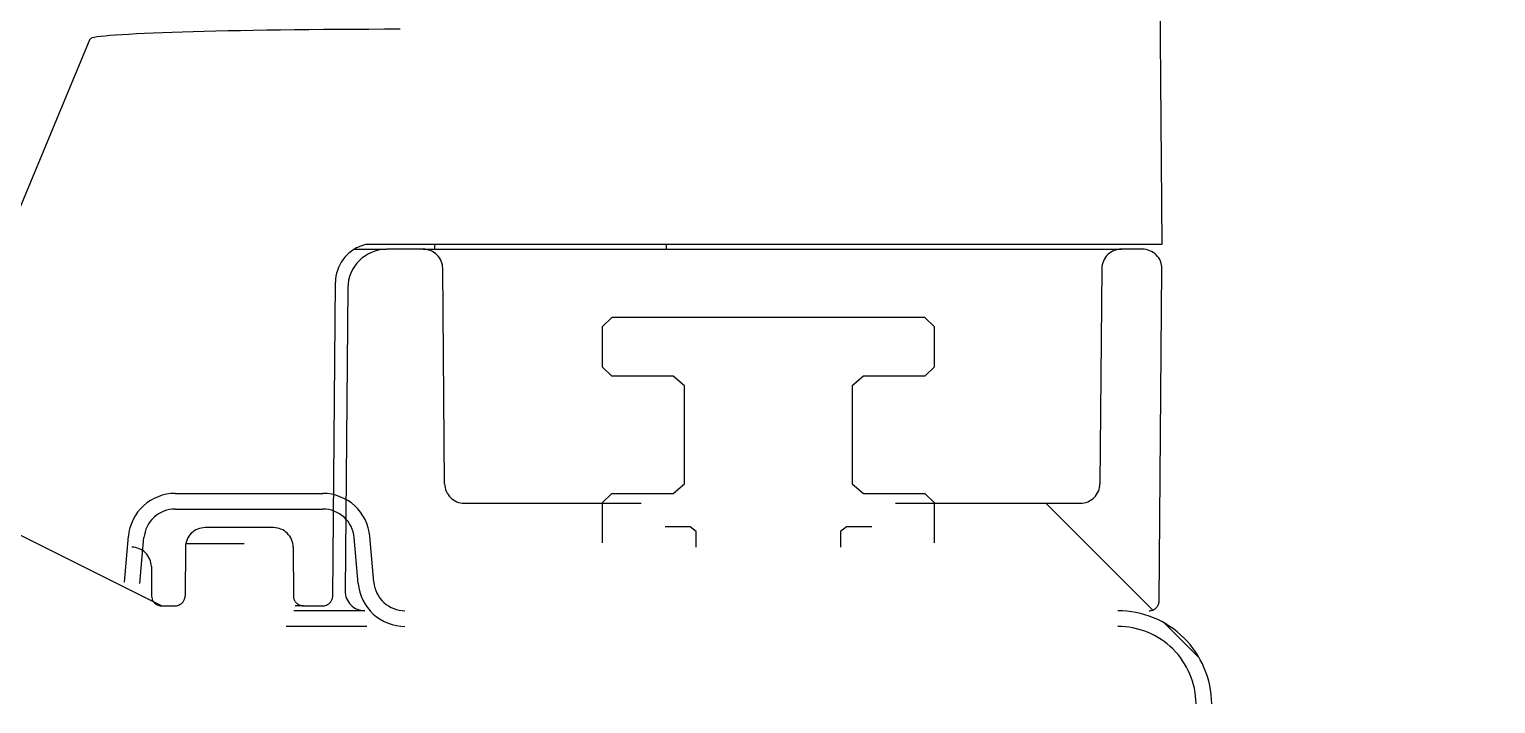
# Model space of a CAD drawing. Header units: millimetres. Extents: x 0 to 4637, y 0 to 3023.
# Drawn here: x 1564.2 to 1639.5, y 2633.2 to 2667.9 of the extents above; entities that cross this region are included whole.
import ezdxf

# ---------------------------------------------------------------- set-up
doc = ezdxf.new("R2010")
doc.units = ezdxf.units.MM
for name, color, linetype in [('ABVP_PLASTIC_HOS', 7, 'Continuous'), ('CARBON_FILTER_HO', 7, 'Continuous'), ('HOUSING_FOR_HEPA', 7, 'Continuous'), ('MOUNTING_BUSH-01', 7, 'Continuous'), ('O-RING_FOR_ABV_3', 7, 'Continuous')]:
    doc.layers.add(name, color=color, linetype=linetype)

msp = doc.modelspace()

# ---------------------------------------------------------------- hatches: boundary and pattern name
at = {"layer": 'CARBON_FILTER_HO', "linetype": 'Continuous'}
h = msp.add_hatch(dxfattribs=at)
h.set_pattern_fill('ANSI34', scale=6.278552, angle=90.000009, style=0)
h.set_pattern_definition([(135, (804.73, 551.31), (-84.5745, -84.5745), []), (135, (804.73, 579.5), (-84.5745, -84.5745), []), (135, (804.73, 607.7), (-84.5745, -84.5745), []), (135, (804.73, 635.89), (-84.5745, -84.5745), [])])
edge = h.paths.add_edge_path()
edge.add_line((1618.1391, 2643.5456), (1608.6461, 2643.5456))
edge.add_spline(control_points=[(1608.6461, 2643.5456), (1608.5092, 2643.5456), (1608.3729, 2643.5214), (1608.1167, 2643.4274), (1607.9967, 2643.3574), (1607.7913, 2643.1785), (1607.7052, 2643.0684), (1607.5863, 2642.824), (1607.5528, 2642.688), (1607.5515, 2642.5498)], knot_values=[0, 0, 0, 0, 0.25, 0.25, 0.5, 0.5, 0.75, 0.75, 1, 1, 1, 1], degree=3, periodic=0)
edge.add_line((1607.5515, 2642.5498), (1607.5175, 2639.0338))
edge.add_spline(control_points=[(1607.5175, 2639.0338), (1607.5161, 2638.8943), (1607.5474, 2638.7571), (1607.6645, 2638.5075), (1607.7506, 2638.3952), (1607.957, 2638.2127), (1608.0782, 2638.1411), (1608.3372, 2638.0451), (1608.4746, 2638.0205), (1608.6131, 2638.0205)], knot_values=[0, 0, 0, 0, 0.25, 0.25, 0.5, 0.5, 0.75, 0.75, 1, 1, 1, 1], degree=3, periodic=0)
edge.add_line((1608.6131, 2638.0205), (1621.6775, 2638.0205))
edge.add_spline(control_points=[(1621.6775, 2638.0205), (1621.8077, 2638.0205), (1621.9375, 2638.0733), (1622.1245, 2638.2585), (1622.1788, 2638.3865), (1622.1799, 2638.5184)], knot_values=[0, 0, 0, 0, 0.5, 0.5, 1, 1, 1, 1], degree=3, periodic=0)
edge.add_line((1622.1799, 2638.5184), (1622.3289, 2655.5917))
edge.add_spline(control_points=[(1622.3289, 2655.5917), (1622.3301, 2655.7252), (1622.3048, 2655.8565), (1622.2049, 2656.1019), (1622.1303, 2656.2144), (1621.9446, 2656.4016), (1621.832, 2656.4772), (1621.589, 2656.5784), (1621.456, 2656.605), (1621.3241, 2656.605)], knot_values=[0, 0, 0, 0, 0.25, 0.25, 0.5, 0.5, 0.75, 0.75, 1, 1, 1, 1], degree=3, periodic=0)
edge.add_line((1621.3241, 2656.605), (1620.2454, 2656.605))
edge.add_spline(control_points=[(1620.2454, 2656.605), (1620.1152, 2656.605), (1619.9841, 2656.5792), (1619.7424, 2656.4799), (1619.6318, 2656.4068), (1619.3513, 2656.1291), (1619.2429, 2655.8731), (1619.2406, 2655.6092)], knot_values=[0, 0, 0, 0, 0.25, 0.25, 0.5, 0.5, 1, 1, 1, 1], degree=3, periodic=0)
edge.add_line((1619.2406, 2655.6092), (1619.1439, 2644.5414))
edge.add_spline(control_points=[(1619.1439, 2644.5414), (1619.1416, 2644.2775), (1619.0332, 2644.0215), (1618.7527, 2643.7438), (1618.6421, 2643.6708), (1618.4004, 2643.5714), (1618.2693, 2643.5456), (1618.1391, 2643.5456)], knot_values=[0, 0, 0, 0, 0.5, 0.5, 0.75, 0.75, 1, 1, 1, 1], degree=3, periodic=0)
at = {"layer": 'HOUSING_FOR_HEPA', "linetype": 'Continuous'}
h = msp.add_hatch(dxfattribs=at)
h.set_pattern_fill('ANSI32', scale=6.278552, angle=90.000009, style=0)
h.set_pattern_definition([(135, (804.727, 551.313), (-42.2872, -42.2873), []), (135, (804.727, 579.505), (-42.2872, -42.2873), [])])
edge = h.paths.add_edge_path()
edge.add_line((1678.9439, 2540.5774), (1678.8735, 2548.649))
edge.add_spline(control_points=[(1678.8735, 2548.649), (1678.8712, 2548.9112), (1678.8435, 2549.1702), (1678.7379, 2549.6818), (1678.6588, 2549.936), (1678.4558, 2550.4169), (1678.3318, 2550.646), (1678.0377, 2551.0812), (1677.8688, 2551.2846), (1677.4988, 2551.6513), (1677.2955, 2551.8172), (1676.8562, 2552.1084), (1676.6257, 2552.2305), (1676.1436, 2552.4289), (1675.8892, 2552.5056), (1675.3756, 2552.6069), (1675.1164, 2552.6322), (1674.8548, 2552.6322)], knot_values=[0, 0, 0, 0, 0.125, 0.125, 0.25, 0.25, 0.375, 0.375, 0.5, 0.5, 0.625, 0.625, 0.75, 0.75, 0.875, 0.875, 1, 1, 1, 1], degree=3, periodic=0)
edge.add_line((1674.8548, 2552.6322), (1633.5559, 2552.6322))
edge.add_spline(control_points=[(1633.5559, 2552.6322), (1633.0347, 2552.6322), (1632.5156, 2552.6824), (1631.7406, 2552.8354), (1631.4844, 2552.8992), (1630.9839, 2553.0502), (1630.4929, 2553.2248), (1630.0207, 2553.4463), (1629.5581, 2553.6917), (1629.3303, 2553.8271), (1628.6737, 2554.2627), (1628.2698, 2554.5919), (1627.5283, 2555.3261), (1627.1884, 2555.7358), (1626.6033, 2556.6014), (1626.3548, 2557.0591), (1626.0488, 2557.7834), (1625.9577, 2558.0324), (1625.8019, 2558.5335), (1625.7367, 2558.7863), (1625.5784, 2559.5515), (1625.5223, 2560.0704), (1625.5177, 2560.5986)], knot_values=[0, 0, 0, 0, 0.125, 0.125, 0.1875, 0.1875, 0.25, 0.3125, 0.3125, 0.375, 0.375, 0.5, 0.5, 0.625, 0.625, 0.75, 0.75, 0.8125, 0.8125, 0.875, 0.875, 1, 1, 1, 1], degree=3, periodic=0)
edge.add_line((1625.5177, 2560.5986), (1624.8836, 2633.2407))
edge.add_spline(control_points=[(1624.8836, 2633.2407), (1624.8808, 2633.5576), (1624.8472, 2633.869), (1624.7206, 2634.4811), (1624.6261, 2634.785), (1624.3813, 2635.3644), (1624.2322, 2635.639), (1623.8811, 2636.1584), (1623.6772, 2636.4042), (1623.2323, 2636.8447), (1622.99, 2637.0422), (1622.4646, 2637.3907), (1622.1845, 2637.5391), (1621.6066, 2637.7768), (1621.3048, 2637.868), (1620.6847, 2637.9904), (1620.3733, 2638.0205), (1620.0606, 2638.0205)], knot_values=[0, 0, 0, 0, 0.125, 0.125, 0.25, 0.25, 0.375, 0.375, 0.5, 0.5, 0.625, 0.625, 0.75, 0.75, 0.875, 0.875, 1, 1, 1, 1], degree=3, periodic=0)
edge.add_line((1620.0606, 2638.0205), (1613.3395, 2638.0205))
edge.add_spline(control_points=[(1613.3395, 2638.0205), (1613.0797, 2638.0205), (1612.8182, 2638.1211), (1612.5318, 2638.3861), (1612.4529, 2638.4933), (1612.3427, 2638.7302), (1612.3114, 2638.8584), (1612.3067, 2638.99)], knot_values=[0, 0, 0, 0, 0.5, 0.5, 0.75, 0.75, 1, 1, 1, 1], degree=3, periodic=0)
edge.add_line((1612.3067, 2638.99), (1612.3029, 2639.0952))
edge.add_spline(control_points=[(1612.3029, 2639.0952), (1612.2981, 2639.2277), (1612.28, 2639.3574), (1612.2185, 2639.6115), (1612.1742, 2639.7372), (1612.0626, 2639.9751), (1611.9956, 2640.0873), (1611.8396, 2640.2985), (1611.7502, 2640.3974), (1611.4601, 2640.6619), (1611.2304, 2640.8016), (1610.7414, 2640.9868), (1610.4772, 2641.0342), (1610.2156, 2641.0342)], knot_values=[0, 0, 0, 0, 0.125, 0.125, 0.25, 0.25, 0.375, 0.375, 0.5, 0.5, 0.75, 0.75, 1, 1, 1, 1], degree=3, periodic=0)
edge.add_line((1610.2156, 2641.0342), (1604.0304, 2641.0342))
edge.add_line((1604.0304, 2641.0342), (1604.0304, 2640.2306))
edge.add_line((1604.0304, 2640.2306), (1610.2156, 2640.2306))
edge.add_spline(control_points=[(1610.2156, 2640.2306), (1610.3728, 2640.2306), (1610.5315, 2640.202), (1610.8255, 2640.091), (1610.9637, 2640.0074), (1611.1966, 2639.7961), (1611.2932, 2639.667), (1611.4281, 2639.3815), (1611.4664, 2639.2264), (1611.4721, 2639.0671)], knot_values=[0, 0, 0, 0, 0.25, 0.25, 0.5, 0.5, 0.75, 0.75, 1, 1, 1, 1], degree=3, periodic=0)
edge.add_line((1611.4721, 2639.0671), (1611.476, 2638.962))
edge.add_spline(control_points=[(1611.476, 2638.962), (1611.4803, 2638.8434), (1611.4965, 2638.7273), (1611.5516, 2638.4998), (1611.5912, 2638.3872), (1611.6909, 2638.1741), (1611.7507, 2638.0735), (1611.8898, 2637.884), (1611.9696, 2637.7951), (1612.228, 2637.5569), (1612.4326, 2637.4301), (1612.8689, 2637.2611), (1613.1054, 2637.2169), (1613.3395, 2637.2169)], knot_values=[0, 0, 0, 0, 0.125, 0.125, 0.25, 0.25, 0.375, 0.375, 0.5, 0.5, 0.75, 0.75, 1, 1, 1, 1], degree=3, periodic=0)
edge.add_line((1613.3395, 2637.2169), (1620.0606, 2637.2169))
edge.add_spline(control_points=[(1620.0606, 2637.2169), (1620.3212, 2637.2169), (1620.5807, 2637.1918), (1621.0974, 2637.0898), (1621.3489, 2637.0137), (1621.8305, 2636.8157), (1622.0639, 2636.692), (1622.5017, 2636.4016), (1622.7037, 2636.237), (1623.0744, 2635.8699), (1623.2444, 2635.6651), (1623.537, 2635.2323), (1623.6612, 2635.0035), (1623.8652, 2634.5206), (1623.9439, 2634.2673), (1624.0494, 2633.7572), (1624.0775, 2633.4977), (1624.0798, 2633.2336)], knot_values=[0, 0, 0, 0, 0.125, 0.125, 0.25, 0.25, 0.375, 0.375, 0.5, 0.5, 0.625, 0.625, 0.75, 0.75, 0.875, 0.875, 1, 1, 1, 1], degree=3, periodic=0)
edge.add_line((1624.0798, 2633.2336), (1624.7139, 2560.5916))
edge.add_spline(control_points=[(1624.7139, 2560.5916), (1624.719, 2560.0106), (1624.7807, 2559.4397), (1624.9548, 2558.5981), (1625.0265, 2558.3199), (1625.1979, 2557.7688), (1625.2981, 2557.4948), (1625.6347, 2556.6981), (1625.908, 2556.1946), (1626.5517, 2555.2426), (1626.9256, 2554.7918), (1627.7411, 2553.9842), (1628.1854, 2553.6221), (1628.9078, 2553.1429), (1629.1583, 2552.994), (1629.6672, 2552.7241), (1630.1866, 2552.4805), (1630.7267, 2552.2883), (1631.2773, 2552.1223), (1631.559, 2552.052), (1632.4116, 2551.8838), (1632.9825, 2551.8285), (1633.5559, 2551.8285)], knot_values=[0, 0, 0, 0, 0.125, 0.125, 0.1875, 0.1875, 0.25, 0.25, 0.375, 0.375, 0.5, 0.5, 0.625, 0.625, 0.6875, 0.6875, 0.75, 0.8125, 0.8125, 0.875, 0.875, 1, 1, 1, 1], degree=3, periodic=0)
edge.add_line((1633.5559, 2551.8285), (1674.8548, 2551.8285))
edge.add_spline(control_points=[(1674.8548, 2551.8285), (1675.0641, 2551.8285), (1675.2714, 2551.8083), (1675.6823, 2551.7273), (1675.8859, 2551.6659), (1676.2715, 2551.5072), (1676.4559, 2551.4095), (1676.8074, 2551.1765), (1676.97, 2551.0438), (1677.266, 2550.7505), (1677.4011, 2550.5877), (1677.6364, 2550.2396), (1677.7356, 2550.0563), (1677.898, 2549.6716), (1677.9613, 2549.4682), (1678.0457, 2549.059), (1678.0679, 2548.8518), (1678.0697, 2548.642)], knot_values=[0, 0, 0, 0, 0.125, 0.125, 0.25, 0.25, 0.375, 0.375, 0.5, 0.5, 0.625, 0.625, 0.75, 0.75, 0.875, 0.875, 1, 1, 1, 1], degree=3, periodic=0)
edge.add_line((1678.0697, 2548.642), (1678.1401, 2540.5774))
edge.add_line((1678.1401, 2540.5774), (1678.9439, 2540.5774))

# ---------------------------------------------------------------- linework, layer by layer
at = {"layer": 'ABVP_PLASTIC_HOS', "color": 7, "linetype": 'Continuous'}
for p, q in [((1622.3422, 2656.8562), (1622.1843, 2674.9472)), ((1557.8865, 2644.7948), (1567.2754, 2667.4107)), ((1581.2411, 2656.7874), (1581.4434, 2656.8562)), ((1581.4434, 2656.8562), (1622.3422, 2656.8562)), ((1584.9685, 2656.8562), (1584.9707, 2656.605)), ((1596.8809, 2656.605), (1596.883, 2656.8562)), ((1579.7369, 2638.7696), (1579.8778, 2654.9028)), ((1570.9384, 2638.2717), (1557.8853, 2644.7924)), ((1576.6977, 2642.2899), (1573.1789, 2642.2899)), ((1572.1734, 2641.2941), (1572.1514, 2638.7696)), ((1577.703, 2641.2941), (1577.7251, 2638.7696)), ((1570.4224, 2640.2896), (1570.4357, 2638.7696)), ((1570.9384, 2638.2717), (1571.6487, 2638.2717)), ((1578.2277, 2638.2717), (1577.8056, 2638.2717)), ((1578.2277, 2638.2717), (1579.2343, 2638.2717))]:
    msp.add_line(p, q, dxfattribs=at)
msp.add_ellipse((1583.203, 2667.4041), major_axis=(15.929, 0), ratio=0.0315327, start_param=1.5707963, end_param=3.1285027, dxfattribs=at)
for points, knots in [([(1581.2411, 2656.7874), (1580.8463, 2656.6533), (1580.5028, 2656.3987), (1580.0173, 2655.729), (1579.8815, 2655.3197), (1579.8778, 2654.9028)], [0, 0, 0, 0, 0.5, 0.5, 1, 1, 1, 1]), ([(1573.1789, 2642.2899), (1572.9175, 2642.2899), (1572.6579, 2642.1838), (1572.2845, 2641.8142), (1572.1757, 2641.5572), (1572.1734, 2641.2941)], [0, 0, 0, 0, 0.5, 0.5, 1, 1, 1, 1]), ([(1577.703, 2641.2941), (1577.7007, 2641.5565), (1577.5904, 2641.8157), (1577.2202, 2642.1823), (1576.9594, 2642.2899), (1576.6977, 2642.2899)], [0, 0, 0, 0, 0.5, 0.5, 1, 1, 1, 1]), ([(1570.4224, 2640.2896), (1570.4201, 2640.5519), (1570.3098, 2640.8112), (1569.9394, 2641.1777), (1569.6786, 2641.2854), (1569.4169, 2641.2854)], [0, 0, 0, 0, 0.5, 0.5, 1, 1, 1, 1]), ([(1570.4357, 2638.7696), (1570.4361, 2638.7216), (1570.4435, 2638.6733), (1570.4575, 2638.6275), (1570.4739, 2638.5738), (1570.4998, 2638.5221), (1570.5331, 2638.4768), (1570.5663, 2638.4316), (1570.6078, 2638.3914), (1570.6542, 2638.3596), (1570.7006, 2638.3278), (1570.7532, 2638.3036), (1570.8075, 2638.289), (1570.85, 2638.2775), (1570.8944, 2638.2717), (1570.9384, 2638.2717)], [0, 0, 0, 0, 0.1838409, 0.1838409, 0.1838409, 0.3994601, 0.3994601, 0.3994601, 0.6151626, 0.6151626, 0.6151626, 0.8310598, 0.8310598, 0.8310598, 1, 1, 1, 1]), ([(1571.6487, 2638.2717), (1571.6611, 2638.2717), (1571.6735, 2638.2721), (1571.6858, 2638.273), (1571.742, 2638.2772), (1571.7982, 2638.2911), (1571.8498, 2638.3136), (1571.9014, 2638.3361), (1571.9499, 2638.3679), (1571.9911, 2638.4062), (1572.0323, 2638.4445), (1572.0675, 2638.4905), (1572.0937, 2638.5403), (1572.1199, 2638.5901), (1572.1378, 2638.645), (1572.146, 2638.7006), (1572.1494, 2638.7234), (1572.1512, 2638.7465), (1572.1514, 2638.7696)], [0, 0, 0, 0, 0.0472145, 0.0472145, 0.0472145, 0.2636432, 0.2636432, 0.2636432, 0.4800458, 0.4800458, 0.4800458, 0.6963056, 0.6963056, 0.6963056, 0.9123694, 0.9123694, 0.9123694, 1, 1, 1, 1]), ([(1577.7251, 2638.7696), (1577.7255, 2638.7216), (1577.7329, 2638.6733), (1577.7469, 2638.6275), (1577.7633, 2638.5737), (1577.7892, 2638.5221), (1577.8224, 2638.4768), (1577.8557, 2638.4315), (1577.8973, 2638.3913), (1577.9436, 2638.3596), (1577.99, 2638.3278), (1578.0426, 2638.3036), (1578.0969, 2638.289), (1578.1393, 2638.2775), (1578.1837, 2638.2717), (1578.2277, 2638.2717)], [0, 0, 0, 0, 0.1838938, 0.1838938, 0.1838938, 0.3995701, 0.3995701, 0.3995701, 0.6153122, 0.6153122, 0.6153122, 0.8312087, 0.8312087, 0.8312087, 1, 1, 1, 1]), ([(1579.2343, 2638.2717), (1579.2467, 2638.2717), (1579.2591, 2638.2721), (1579.2715, 2638.273), (1579.3277, 2638.2772), (1579.3839, 2638.2911), (1579.4355, 2638.3136), (1579.4871, 2638.3362), (1579.5355, 2638.3679), (1579.5767, 2638.4062), (1579.6179, 2638.4445), (1579.6531, 2638.4905), (1579.6792, 2638.5403), (1579.7054, 2638.5901), (1579.7233, 2638.645), (1579.7316, 2638.7006), (1579.7349, 2638.7234), (1579.7367, 2638.7465), (1579.7369, 2638.7696)], [0, 0, 0, 0, 0.0473227, 0.0473227, 0.0473227, 0.2636894, 0.2636894, 0.2636894, 0.4800357, 0.4800357, 0.4800357, 0.6962696, 0.6962696, 0.6962696, 0.912349, 0.912349, 0.912349, 1, 1, 1, 1])]:
    msp.add_open_spline(points, degree=3, knots=knots, dxfattribs=at)
at = {"layer": 'CARBON_FILTER_HO', "color": 7, "linetype": 'Continuous'}
for p, q in [((1580.8536, 2656.605), (1582.5225, 2656.605)), ((1584.3833, 2656.605), (1582.5225, 2656.605)), ((1584.3833, 2656.605), (1587.0535, 2656.605)), ((1587.0535, 2656.605), (1611.9227, 2656.605)), ((1611.9227, 2656.605), (1619.3628, 2656.605)), ((1619.3628, 2656.605), (1620.2454, 2656.605)), ((1621.3241, 2656.605), (1620.2454, 2656.605)), ((1585.4851, 2644.5414), (1585.3885, 2655.6092)), ((1619.2406, 2655.6092), (1619.1439, 2644.5414)), ((1622.1799, 2638.5184), (1622.3289, 2655.5917)), ((1580.5121, 2654.6134), (1580.376, 2639.0338)), ((1586.4903, 2643.5456), (1595.5826, 2643.5456)), ((1608.6461, 2643.5456), (1618.1391, 2643.5456)), ((1581.3812, 2638.0205), (1577.7393, 2638.0205))]:
    msp.add_line(p, q, dxfattribs=at)
for points, knots in [([(1582.5225, 2656.605), (1582.0019, 2656.605), (1581.4806, 2656.3923), (1580.7355, 2655.6552), (1580.5167, 2655.1415), (1580.5121, 2654.6134)], [0, 0, 0, 0, 0.5, 0.5, 1, 1, 1, 1]), ([(1585.3885, 2655.6092), (1585.3862, 2655.8734), (1585.2761, 2656.1307), (1584.9052, 2656.4978), (1584.644, 2656.605), (1584.3833, 2656.605)], [0, 0, 0, 0, 0.5, 0.5, 1, 1, 1, 1]), ([(1620.2454, 2656.605), (1619.985, 2656.605), (1619.7253, 2656.4994), (1619.3513, 2656.1291), (1619.2429, 2655.8731), (1619.2406, 2655.6092)], [0, 0, 0, 0, 0.5, 0.5, 1, 1, 1, 1]), ([(1622.3289, 2655.5917), (1622.3313, 2655.8587), (1622.2232, 2656.1209), (1621.8517, 2656.4951), (1621.5879, 2656.605), (1621.3241, 2656.605)], [0, 0, 0, 0, 0.5, 0.5, 1, 1, 1, 1]), ([(1585.4851, 2644.5414), (1585.4874, 2644.2773), (1585.5975, 2644.0199), (1585.9684, 2643.6529), (1586.2296, 2643.5456), (1586.4903, 2643.5456)], [0, 0, 0, 0, 0.5, 0.5, 1, 1, 1, 1]), ([(1618.1391, 2643.5456), (1618.3995, 2643.5456), (1618.6592, 2643.6513), (1619.0332, 2644.0215), (1619.1416, 2644.2775), (1619.1439, 2644.5414)], [0, 0, 0, 0, 0.5, 0.5, 1, 1, 1, 1]), ([(1580.376, 2639.0338), (1580.3737, 2638.7686), (1580.4819, 2638.5047), (1580.853, 2638.1308), (1581.1162, 2638.0205), (1581.3812, 2638.0205)], [0, 0, 0, 0, 0.5, 0.5, 1, 1, 1, 1]), ([(1621.6775, 2638.0205), (1621.6983, 2638.0205), (1621.7191, 2638.0218), (1621.7397, 2638.0244), (1621.7955, 2638.0313), (1621.8509, 2638.048), (1621.9013, 2638.0731), (1621.9516, 2638.0981), (1621.9984, 2638.1322), (1622.0376, 2638.1725), (1622.0768, 2638.2128), (1622.1096, 2638.2605), (1622.1333, 2638.3115), (1622.1569, 2638.3625), (1622.1721, 2638.4182), (1622.1776, 2638.4742), (1622.179, 2638.4889), (1622.1798, 2638.5037), (1622.1799, 2638.5184)], [0, 0, 0, 0, 0.079421, 0.079421, 0.079421, 0.2956198, 0.2956198, 0.2956198, 0.5118055, 0.5118055, 0.5118055, 0.7279451, 0.7279451, 0.7279451, 0.944026, 0.944026, 0.944026, 1, 1, 1, 1])]:
    msp.add_open_spline(points, degree=3, knots=knots, dxfattribs=at)
at = {"layer": 'HOUSING_FOR_HEPA', "color": 7, "linetype": 'Continuous'}
for p, q in [((1571.6446, 2644.0479), (1579.2371, 2644.0479)), ((1571.6446, 2643.2443), (1579.2371, 2643.2443)), ((1569.0339, 2639.4877), (1569.2405, 2641.8471)), ((1569.8353, 2639.4177), (1570.0419, 2641.777)), ((1581.046, 2639.4177), (1580.8394, 2641.777)), ((1581.8471, 2639.4877), (1581.6406, 2641.8471)), ((1581.4936, 2637.2169), (1577.338, 2637.2169))]:
    msp.add_line(p, q, dxfattribs=at)
for points, knots in [([(1571.6446, 2644.0479), (1571.051, 2644.0479), (1570.454, 2643.8164), (1569.5777, 2643.0156), (1569.293, 2642.4466), (1569.2405, 2641.8471)], [0, 0, 0, 0, 0.5, 0.5, 1, 1, 1, 1]), ([(1581.6406, 2641.8471), (1581.5881, 2642.4468), (1581.3065, 2643.0125), (1580.4263, 2643.8178), (1579.8309, 2644.0479), (1579.2371, 2644.0479)], [0, 0, 0, 0, 0.5, 0.5, 1, 1, 1, 1]), ([(1571.6446, 2643.2443), (1571.2487, 2643.2443), (1570.8508, 2643.0902), (1570.2649, 2642.554), (1570.0767, 2642.1742), (1570.0419, 2641.777)], [0, 0, 0, 0, 0.5, 0.5, 1, 1, 1, 1]), ([(1580.8394, 2641.777), (1580.8046, 2642.1743), (1580.6158, 2642.5547), (1580.031, 2643.0899), (1579.6329, 2643.2443), (1579.2371, 2643.2443)], [0, 0, 0, 0, 0.5, 0.5, 1, 1, 1, 1]), ([(1581.046, 2639.4177), (1581.0985, 2638.818), (1581.3801, 2638.2523), (1582.2602, 2637.447), (1582.8556, 2637.2169), (1583.4494, 2637.2169)], [0, 0, 0, 0, 0.5, 0.5, 1, 1, 1, 1]), ([(1581.8471, 2639.4877), (1581.8819, 2639.0905), (1582.0707, 2638.7101), (1582.6555, 2638.1749), (1583.0536, 2638.0205), (1583.4494, 2638.0205)], [0, 0, 0, 0, 0.5, 0.5, 1, 1, 1, 1]), ([(1624.8836, 2633.2407), (1624.8781, 2633.8745), (1624.7485, 2634.4953), (1624.2589, 2635.6541), (1623.8996, 2636.184), (1623.0099, 2637.065), (1622.4735, 2637.4202), (1621.3176, 2637.8956), (1620.686, 2638.0205), (1620.0606, 2638.0205)], [0, 0, 0, 0, 0.25, 0.25, 0.5, 0.5, 0.75, 0.75, 1, 1, 1, 1]), ([(1624.0798, 2633.2336), (1624.0752, 2633.7619), (1623.9672, 2634.2791), (1623.5592, 2635.2449), (1623.2598, 2635.6864), (1622.1476, 2636.7877), (1621.103, 2637.2169), (1620.0606, 2637.2169)], [0, 0, 0, 0, 0.25, 0.25, 0.5, 0.5, 1, 1, 1, 1])]:
    msp.add_open_spline(points, degree=3, knots=knots, dxfattribs=at)
at = {"layer": 'MOUNTING_BUSH-01', "color": 7, "linetype": 'Continuous'}
for p, q in [((1594.0804, 2653.089), (1593.5755, 2652.607)), ((1610.1482, 2653.089), (1594.0804, 2653.089)), ((1610.6532, 2652.607), (1610.1482, 2653.089)), ((1593.5755, 2652.607), (1593.5755, 2650.5574)), ((1610.6532, 2650.5574), (1610.6532, 2652.607)), ((1594.0804, 2650.0753), (1593.5755, 2650.5574)), ((1610.6532, 2650.5574), (1610.1482, 2650.0753)), ((1597.2292, 2650.0753), (1594.0804, 2650.0753)), ((1597.8055, 2649.573), (1597.2292, 2650.0753)), ((1606.9995, 2650.0753), (1606.4232, 2649.573)), ((1610.1482, 2650.0753), (1606.9995, 2650.0753)), ((1597.8055, 2644.5502), (1597.8055, 2649.573)), ((1606.4232, 2649.573), (1606.4232, 2644.5502)), ((1597.2292, 2644.0479), (1597.8055, 2644.5502)), ((1606.4232, 2644.5502), (1606.9995, 2644.0479)), ((1594.0804, 2644.0479), (1593.5755, 2643.5659)), ((1594.0804, 2644.0479), (1597.2292, 2644.0479)), ((1606.9995, 2644.0479), (1610.1482, 2644.0479)), ((1610.6532, 2643.5659), (1610.1482, 2644.0479)), ((1593.5755, 2643.5659), (1593.5755, 2641.5163)), ((1610.6532, 2641.5163), (1610.6532, 2643.5659)), ((1598.1011, 2642.3402), (1596.809, 2642.3402)), ((1598.4032, 2642.089), (1598.1011, 2642.3402)), ((1606.1276, 2642.3402), (1605.8255, 2642.089)), ((1607.4232, 2642.3402), (1606.1276, 2642.3402)), ((1598.4032, 2641.2854), (1598.4032, 2642.089)), ((1605.8255, 2642.089), (1605.8255, 2641.2854))]:
    msp.add_line(p, q, dxfattribs=at)
at = {"layer": 'O-RING_FOR_ABV_3', "color": 7, "linetype": 'Continuous'}
msp.add_line((1575.1897, 2641.4526), (1572.1935, 2641.4526), dxfattribs=at)

doc.saveas('drawing.dxf')
